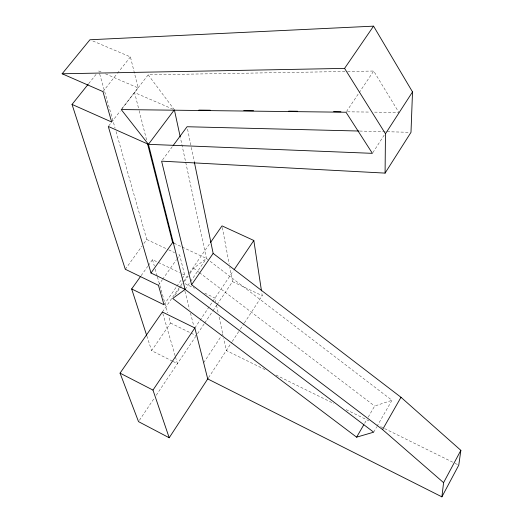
<?xml version="1.0" encoding="UTF-8"?>
<svg xmlns="http://www.w3.org/2000/svg" width="523" height="523" viewBox="0 0 523 523"><rect width="100%" height="100%" fill="white"/><g stroke="black" fill="none" stroke-linecap="round" stroke-linejoin="round"><path stroke-width="0.39" stroke-dasharray="2.62 1.96" d="M373.67 432.175L376.521 427.219M376.926 426.507L391.975 400.285L208.402 259.964M364.629 423.336L366.63 419.877M368.238 417.112L374.651 406.044L391.975 400.285M372.834 152.664L384.313 134.927M208.559 377.652L231.813 342.134M232.258 341.454L239.861 329.843M240.305 329.157L243.888 323.691M244.333 323.011L262.219 295.691L261.735 292.488M203.643 362.753L220.948 336.564M221.392 335.89L222.726 333.877M346.468 111.569L358.719 93.323M359.17 92.649L373.69 71.03L398.872 112.419L373.566 112.125M139.425 420.276L154.409 397.957M156.227 395.251L195.772 336.348M197.544 333.707L204.356 323.56M204.813 322.881L212.528 311.388M212.985 310.708L216.614 305.295M217.071 304.621L232.506 281.622L229.813 267.292M194.85 327.96L233.284 270.947M172.413 361.132L151.605 350.652L170.55 323.024L168.772 316.768M185.109 289.435L190.111 282.191M190.562 281.531L206.454 258.473L180.389 137.634M162.378 312.009L189.11 273.405M189.574 272.731L209.965 243.28M174.963 295.181L179.513 288.604M179.971 287.944L182.246 284.656M184.521 281.367L188.156 276.111M189.98 273.477L193.615 268.221L206.454 258.473L207.755 259.467M164.013 304.772L176.395 286.924M176.852 286.264L181.899 278.994M182.357 278.334L184.652 275.026L179.683 255.047L177.487 254.008M158.443 285.31L162.137 280.047M162.594 279.387L176.447 259.656M176.911 258.996L179.683 255.047M141.145 275.647L147.78 266.331M148.257 265.664L152.52 259.676L157.632 262.121M125.304 269.26L142.008 246.104M143.91 243.457L146.773 239.488L115.995 131.332M162.561 159.855L172.649 146.218M121.225 109.562L148.186 74.828L346.729 71.481M108.784 125.795L120.192 111.098M122.173 108.542L138.131 87.929L130.41 56.896L91.427 40.395M102.959 91.597L116.936 73.926M117.433 73.298L130.41 56.896M88.714 83.602L96.291 74.135M347.547 71.468L373.69 71.03M347.449 111.817L370.304 112.085M359.693 131.051L409.365 132.293M101.044 71.939L98.814 70.984L99.488 73.331M105.496 73.861L138.131 87.929M172.91 109.17L134.568 92.571L138.974 109.935M174.074 243.241L181.435 246.706M182.167 247.052L206.454 258.473M146.773 239.488L167.981 249.517M168.713 249.863L174.564 252.629M232.506 281.622L262.219 295.691M158.364 262.468L179.539 272.588M182.455 273.98L184.652 275.026M184.952 283.643L194.478 288.219M204.741 293.142L214.999 298.071L215.855 302.052M170.55 323.024L196.217 335.681M265.056 369.637L226.315 350.528L223.752 338.636M276.02 375.043L333.772 403.521M346.193 409.653L368.859 420.825M380.554 426.598L454.382 463.005M455.108 463.365L458.763 465.169M173.126 361.491L177.434 363.662L175.382 356.621M193.615 268.221L198.812 272.169M199.459 272.666L374.651 406.044M148.186 74.828L173.898 109.157M146.871 336.001L151.605 350.652M162.836 313.578L175.153 355.836M99.71 74.116L115.099 128.194M152.52 259.676L154.305 265.932M155.194 269.064L157.194 276.098M157.416 276.883L167.661 312.859M139.17 110.726L146.78 140.72M184.933 291.174L189.483 309.132M190.477 313.035L193.843 326.313M216.542 305.229L218.261 313.192M219.117 317.167L223.066 335.465M187.554 129.122L191.163 146.649M191.326 147.447L194.281 161.784M222.314 227.472L229.211 264.102"/><path stroke-width="0.78" d="M162.378 312.009L194.85 327.96L207.729 378.92L441.896 496.85L443.582 482.651L382.555 429.579L191.588 284.728L161.6 161.149L385.078 173.106L385.464 133.751L412.516 91.93L373.559 26.15L89.93 39.761L62.139 73.776L102.959 91.597L111.674 122.022L72.037 104.417L88.204 84.229M412.516 91.93L410.993 132.332L385.078 173.106M194.445 162.581L213.149 253.394L400.991 397.284L460.861 450.349L458.763 465.169L441.896 496.85M443.582 482.651L460.861 450.349M382.555 429.579L400.991 397.284M356.614 437.169L373.67 432.175L185.109 289.435L151.01 273.006L108.287 126.435L148.434 144.328L372.396 153.344L346.017 112.242L121.225 109.562L148.434 144.328L185.109 289.435L172.688 298.463L356.614 437.169L363.825 424.722M162.228 312.231L120.055 373.141L138.517 421.63L169.204 437.764L208.108 378.338M169.204 437.764L152.971 390.086L194.955 327.81M234.199 269.593L253.818 240.482L222.014 225.877L210.429 242.613M62.139 73.776L344.585 68.389L373.559 26.15M191.588 284.728L213.149 253.394M151.01 273.006L172.603 242.548L147.578 143.877M146.623 335.23L131.665 288.951L140.674 276.314M173.133 145.564L187.064 126.736L358.876 131.031M148.434 144.328L174.381 109.804L180.213 136.836M198.871 110.092L210.305 110.222M243.77 110.615L253.57 110.726M288.67 111.138L297.652 111.242M333.569 111.661L340.918 111.745M172.603 242.548L174.074 243.241M131.665 288.951L164.013 304.772L158.443 285.31L125.304 269.26L72.037 104.417M120.055 373.141L152.971 390.086M344.585 68.389L385.464 133.751M253.818 240.482L261.487 290.886"/></g></svg>
